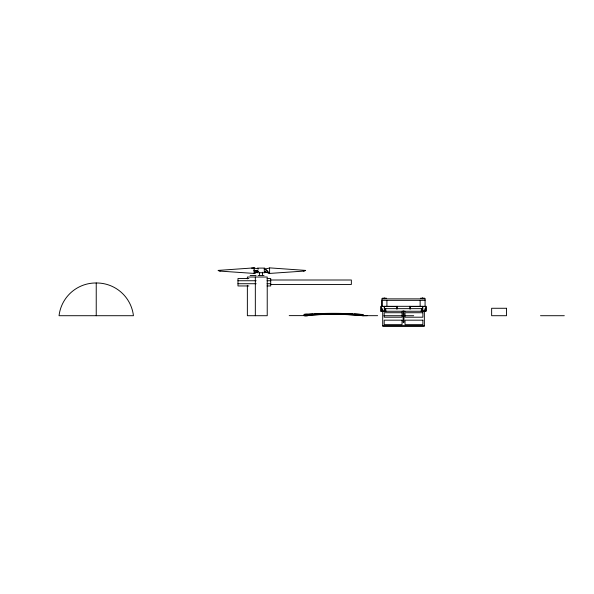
<?xml version="1.0" encoding="UTF-8"?>
<svg xmlns="http://www.w3.org/2000/svg" width="594" height="594" viewBox="0 0 594 594"><rect width="100%" height="100%" fill="white"/><g stroke="black" fill="none" stroke-linecap="round" stroke-linejoin="round"><path stroke-width="0.89" d="M254.091 273.426L254.091 267.872L218.065 270.411L221.117 271.176L254.091 273.426L257.529 272.126M403.289 322.408L403.296 311.249L403.289 322.408L403.764 322.408L403.772 311.249L403.764 322.408M265.392 271.859L269.602 273.426L302.584 271.176L305.628 270.411L269.602 267.872L269.602 273.426M254.091 270.923L258.524 271.562M363.068 314.612A0.854 0.854 0 0 1 363.134 315.711L358.501 315.377A298.329 298.329 0 0 0 308.88 315.377C303.371 317.753 300.98 313.001 308.568 314.159A372.579 372.579 0 0 1 358.182 314.159L362.756 314.493A0.854 0.854 0 0 1 362.756 315.674L377.636 315.674M304.44 314.605L304.269 315.681L308.568 315.258A298.329 298.329 0 0 1 358.189 315.258L362.756 315.674M304.7 270.842L305.108 270.708M254.106 273.225L257.633 272.111M266.06 268.807L269.602 268.028M303.378 271.094L304.262 270.946M305.331 314.538L308.887 314.278A372.579 372.579 0 0 1 313.016 314.026M363.134 315.711L367.285 315.674M251.596 268.102L254.574 268.102M257.38 268.102L264.783 268.102M257.38 272.72L264.783 272.72M250.111 275.542L256.066 275.542M258.086 275.542L264.033 275.542M248.886 278.512L237.979 278.512L237.979 285.952L248.886 285.952M267.07 278.512L270.708 278.512L270.708 285.952L267.07 285.952M270.671 280.004L351.358 280.004L351.358 284.467L270.671 284.467M237.979 280.747L256.163 280.747M267.07 280.747L270.708 280.747M237.979 283.724L256.163 283.724M267.07 283.724L270.708 283.724M382.402 298.188L386.39 298.188M420.582 298.188L424.643 298.188M381.92 298.871L425.133 298.871M425.081 300.356L381.964 300.356L381.964 306.311M385.387 308.657L421.651 308.657L421.651 311.249M386.078 311.011L381.11 311.011L381.11 306.549L396.911 306.549L396.911 309.222M420.975 311.011L425.935 311.011L425.935 306.549L410.127 306.549L410.127 309.222M380.947 311.249L426.106 311.249L426.106 306.311L380.947 306.311L380.947 311.249M289.204 315.622L304.083 315.622M383.932 315.711L402.873 315.711M404.677 315.711L413.691 315.711M540.495 315.711L564.3 315.711M382.699 325.891L424.361 325.891M362.154 314.545L358.501 314.278A372.579 372.579 0 0 0 354.366 314.026M219.431 270.946L220.315 271.094M258.019 271.191L254.091 270.374L258.524 271.473M254.091 268.028L258.524 269.008M254.091 270.173L258.524 271.258M269.602 273.203L264.285 271.569L265.607 272L264.285 271.473L264.285 268.451L267.567 271.339M218.585 270.708L218.993 270.842M265.095 269.119L268.28 271.762M264.285 268.451L265.778 269.839L264.36 268.518M425.081 298.871L425.074 306.311M425.133 311.249L425.133 308.657L424.896 311.011M424.361 311.249L424.361 326.128L382.699 326.128L382.699 311.249M422.831 298.188L422.831 298.663M422.735 298.188L422.735 298.663M422.779 306.549L422.779 311.011M422.616 306.311L422.616 311.249M422.393 298.188L422.393 298.663M422.297 298.188L422.297 298.663M421.413 308.657L421.413 311.249M420.136 300.356L420.144 306.311M409.964 306.311L409.964 308.776M405.026 311.249L402.049 311.249M397.082 306.311L397.082 308.776M386.909 300.356L386.917 306.311M385.417 308.657L385.387 311.249M384.578 298.188L384.578 298.663M384.556 298.188L384.556 298.663M384.437 306.311L384.437 311.249M384.266 306.549L384.266 311.011M384.14 298.188L384.118 298.663M382.15 311.249L382.15 308.657L381.912 311.249M381.972 298.871L381.972 306.311M262.548 272.23L262.548 275.542M259.571 272.23L259.571 275.542M255.331 277.027L255.331 315.711M247.364 278.868L247.364 277.027L267.226 277.027L267.226 315.711L247.364 315.711L247.364 285.313M96.235 282.982A37.028 37.028 0 0 0 59.044 315.711L133.435 315.711A37.028 37.028 0 0 0 96.235 282.982L96.235 315.711M314.664 313.936A372.579 372.579 0 0 1 352.717 313.936M385.64 308.657L385.625 311.249L385.654 308.657M506.519 308.271L491.639 308.271L491.639 315.711L506.519 315.711L506.519 308.271M402.041 312.734L384.184 312.734L384.184 317.203L402.041 317.203L402.041 312.734M422.869 312.734L405.019 312.734L405.019 317.203L422.869 317.203L422.869 312.734M402.041 320.173L384.184 320.173L384.184 324.643L402.041 324.643L402.041 320.173M422.869 320.173L405.019 320.173L405.019 324.643L422.869 324.643L422.869 320.173"/></g></svg>
